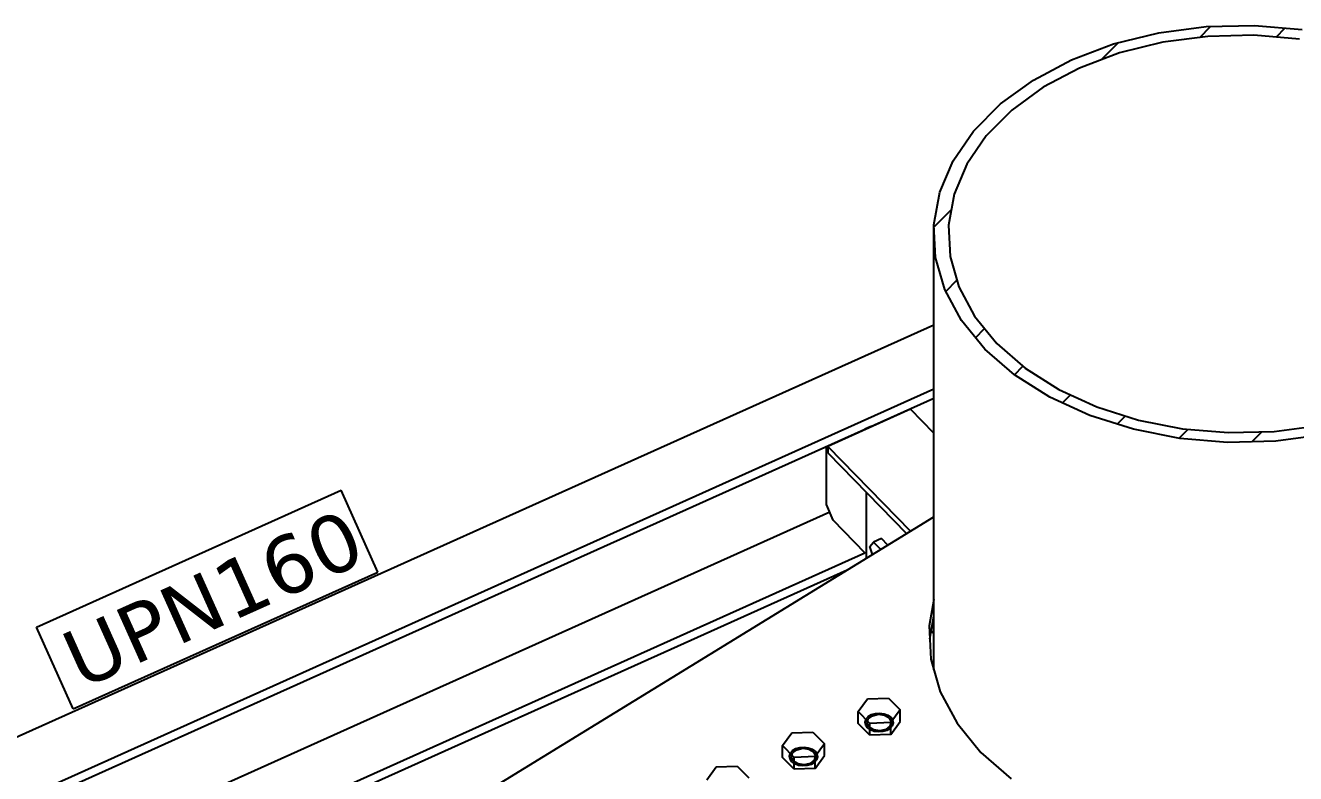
# Model space of a CAD drawing. Header units: millimetres. Extents: x 15962 to 71432, y 9666 to 72266.
# Drawn here: x 45428 to 46477, y 34526 to 35145 of the extents above; entities that cross this region are included whole.
import ezdxf

# ---------------------------------------------------------------- set-up
doc = ezdxf.new("R2010")
doc.units = ezdxf.units.MM
doc.header["$LTSCALE"] = 2
doc.styles.add('Arial Narrow', font='verdana.ttf', dxfattribs={"height": 0.2})

msp = doc.modelspace()

# ---------------------------------------------------------------- hatches: boundary and pattern name
at = {"linetype": 'Continuous'}
h = msp.add_hatch(dxfattribs=at)
h.set_pattern_fill('', scale=14, style=0, pattern_type=0)
h.set_pattern_definition([(45, (46244.936, 34855.84), (-31.431, 31.431), [])])
h.paths.add_polyline_path([(46220.3976, 34877.1598), (46244.9362, 34855.84), (46274.0859, 34837.3885), (46307.129, 34822.2595), (46343.2519, 34810.8255), (46381.5652, 34803.3681), (46421.1253, 34800.0709), (46460.9582, 34801.0151), (46500.0832, 34806.1775), (46537.5367, 34815.4308), (46572.3966, 34828.5474), (46603.8045, 34845.2042), (46630.9871, 34864.9911), (46653.275, 34887.4208), (46670.1194, 34911.941), (46681.1055, 34937.9481), (46685.9629, 34964.8015), (46684.5719, 34991.8401), (46676.9668, 35018.3982), (46663.3348, 35043.8217), (46644.0116, 35067.4846), (46619.4731, 35088.8043), (46590.3234, 35107.2559), (46557.2802, 35122.3849), (46521.1573, 35133.8189), (46482.8441, 35141.2763), (46443.284, 35144.5735), (46403.451, 35143.6293), (46364.3261, 35138.4669), (46326.8726, 35129.2135), (46292.0126, 35116.0969), (46260.6047, 35099.4401), (46233.4222, 35079.6533), (46211.1343, 35057.2236), (46194.2899, 35032.7033), (46183.3038, 35006.6963), (46178.4464, 34979.8428), (46179.8374, 34952.8042), (46187.4425, 34926.2462), (46201.0745, 34900.8227)])
h.paths.add_polyline_path([(46199.0061, 34928.423), (46191.7602, 34953.7263), (46190.435, 34979.4875), (46195.0629, 35005.0723), (46205.53, 35029.8507), (46221.5786, 35053.2125), (46242.8135, 35074.5825), (46268.7118, 35093.4346), (46298.6359, 35109.3044), (46331.8489, 35121.8013), (46367.533, 35130.6175), (46404.8095, 35135.536), (46442.7605, 35136.4356), (46480.4517, 35133.2942), (46516.9548, 35126.1891), (46551.3711, 35115.2953), (46582.8532, 35100.881), (46610.6258, 35083.3012), (46634.005, 35062.9887), (46652.4153, 35040.4437), (46665.4032, 35016.2214), (46672.649, 34990.918), (46673.9743, 34965.1568), (46669.3464, 34939.572), (46658.8793, 34914.7937), (46642.8307, 34891.4319), (46621.5958, 34870.0618), (46595.6975, 34851.2098), (46565.7734, 34835.3399), (46532.5604, 34822.843), (46496.8763, 34814.0268), (46459.5998, 34809.1083), (46421.6487, 34808.2087), (46383.9576, 34811.3502), (46347.4544, 34818.4552), (46313.0381, 34829.349), (46281.5561, 34843.7633), (46253.7835, 34861.3431), (46230.4043, 34881.6556), (46211.994, 34904.2006)])

# ---------------------------------------------------------------- linework, layer by layer
at = {"color": 2, "linetype": 'Continuous'}
for p, q in [((46364.3261, 35138.4669), (46403.451, 35143.6293)), ((46403.451, 35143.6293), (46443.284, 35144.5735)), ((46443.284, 35144.5735), (46482.8441, 35141.2763)), ((46326.8726, 35129.2135), (46364.3261, 35138.4669)), ((46367.533, 35130.6175), (46331.8489, 35121.8013)), ((46404.8095, 35135.536), (46367.533, 35130.6175)), ((46442.7605, 35136.4356), (46404.8095, 35135.536)), ((46480.4517, 35133.2942), (46442.7605, 35136.4356)), ((46292.0126, 35116.0969), (46326.8726, 35129.2135)), ((46331.8489, 35121.8013), (46298.6359, 35109.3044)), ((46260.6047, 35099.4401), (46292.0126, 35116.0969)), ((46298.6359, 35109.3044), (46268.7118, 35093.4346)), ((46233.4222, 35079.6533), (46260.6047, 35099.4401)), ((46268.7118, 35093.4346), (46242.8135, 35074.5825)), ((46211.1343, 35057.2236), (46233.4222, 35079.6533)), ((46242.8135, 35074.5825), (46221.5786, 35053.2125)), ((46194.2899, 35032.7033), (46211.1343, 35057.2236)), ((46221.5786, 35053.2125), (46205.53, 35029.8507)), ((46183.3038, 35006.6963), (46194.2899, 35032.7033)), ((46205.53, 35029.8507), (46195.0629, 35005.0723)), ((46178.4464, 34979.8428), (46183.3038, 35006.6963)), ((46195.0629, 35005.0723), (46190.435, 34979.4875)), ((46178.4464, 34612.0513), (46178.4464, 34979.8428)), ((46179.8374, 34952.8042), (46178.4464, 34979.8428)), ((46190.435, 34979.4875), (46191.7602, 34953.7263)), ((46187.4425, 34926.2462), (46179.8374, 34952.8042)), ((46191.7602, 34953.7263), (46199.0061, 34928.423)), ((46201.0745, 34900.8227), (46187.4425, 34926.2462)), ((46199.0061, 34928.423), (46211.994, 34904.2006)), ((46220.3976, 34877.1598), (46201.0745, 34900.8227)), ((46211.994, 34904.2006), (46230.4043, 34881.6556)), ((44771.0582, 34264.8967), (46178.4464, 34897.2199)), ((46230.4043, 34881.6556), (46253.7835, 34861.3431)), ((46244.9362, 34855.84), (46220.3976, 34877.1598)), ((46253.7835, 34861.3431), (46281.5561, 34843.7633)), ((46274.0859, 34837.3885), (46244.9362, 34855.84)), ((44806.9341, 34228.104), (46178.4464, 34844.3085)), ((44806.9341, 34220.3936), (46178.4464, 34836.5981)), ((46307.129, 34822.2595), (46274.0859, 34837.3885)), ((46281.5561, 34843.7633), (46313.0381, 34829.349)), ((46159.0205, 34827.4404), (46090.6418, 34796.7187)), ((46178.4464, 34807.5181), (46159.0205, 34827.4404)), ((46313.0381, 34829.349), (46347.4544, 34818.4552)), ((46343.2519, 34810.8255), (46307.129, 34822.2595)), ((46347.4544, 34818.4552), (46383.9576, 34811.3502)), ((46126.3998, 34813.2142), (46121.3965, 34810.9663)), ((46121.5694, 34810.6141), (46121.3965, 34810.9663)), ((46126.5727, 34812.862), (46126.3998, 34813.2142)), ((46381.5652, 34803.3681), (46343.2519, 34810.8255)), ((46383.9576, 34811.3502), (46421.6487, 34808.2087)), ((46421.6487, 34808.2087), (46459.5998, 34809.1083)), ((46459.5998, 34809.1083), (46496.8763, 34814.0268)), ((46500.0832, 34806.1775), (46460.9582, 34801.0151)), ((46089.6601, 34748.7861), (46089.6601, 34796.7075)), ((46090.6418, 34796.7187), (46090.6418, 34791.2847)), ((46090.6418, 34796.7187), (46158.9687, 34726.6457)), ((46421.1253, 34800.0709), (46381.5652, 34803.3681)), ((46460.9582, 34801.0151), (46421.1253, 34800.0709)), ((46090.6418, 34791.2847), (46155.6534, 34724.6117)), ((46122.7465, 34704.4233), (46122.7465, 34758.3597)), ((44775.1977, 34150.8702), (46092.2778, 34742.6189)), ((46095.1795, 34735.7824), (46089.6601, 34748.7861)), ((45509.8649, 34328.4198), (46178.4464, 34738.5952)), ((46121.6725, 34708.6124), (46095.1795, 34735.7824)), ((44806.9341, 34118.3228), (46121.3965, 34708.8954)), ((46122.7465, 34708.6422), (46121.6725, 34708.6124)), ((44806.9341, 34110.6124), (46106.7203, 34694.5912)), ((46178.4464, 34670.3397), (46174.492, 34648.4783)), ((46174.492, 34648.4783), (46175.9104, 34620.9074)), ((46175.0508, 34637.6156), (46178.4464, 34656.3876)), ((46178.4464, 34641.9619), (46176.2453, 34644.2192)), ((46175.9104, 34620.9074), (46183.6652, 34593.8266)), ((46183.6652, 34593.8266), (46197.5655, 34567.9026)), ((46197.5655, 34567.9026), (46217.269, 34543.7739)), ((46217.269, 34543.7739), (46242.2906, 34522.0345))]:
    msp.add_line(p, q, dxfattribs=at)
at = {"color": 7, "linetype": 'Continuous'}
for p, q in [((46135.0568, 34720.6798), (46128.4524, 34717.7126)), ((46140.3673, 34715.2336), (46135.0568, 34720.6798)), ((46125.5844, 34714.0449), (46128.4524, 34717.7126)), ((46127.5828, 34707.3904), (46125.5844, 34714.0449)), ((46128.4524, 34717.7126), (46134.1883, 34711.8301)), ((46134.1883, 34711.8301), (46136.5465, 34712.8896)), ((46134.1883, 34711.8301), (46134.2865, 34711.5031)), ((46115.8504, 34577.5371), (46123.5788, 34588.059)), ((46123.5788, 34588.059), (46140.867, 34588.7767)), ((46140.867, 34588.7767), (46150.4268, 34578.9726)), ((46115.8504, 34567.844), (46115.8504, 34577.5371)), ((46125.4102, 34567.7329), (46115.8504, 34577.5371)), ((46124.1386, 34573.4213), (46126.7913, 34575.0713)), ((46124.1893, 34571.5906), (46127.6192, 34574.2222)), ((46126.7913, 34575.0713), (46130.0654, 34576.0841)), ((46127.6192, 34574.2222), (46132.5281, 34575.3371)), ((46130.0654, 34576.0841), (46133.6402, 34576.3606)), ((46132.5281, 34575.3371), (46137.6006, 34574.6366)), ((46133.6402, 34576.3606), (46137.166, 34575.8736)), ((46137.166, 34575.8736), (46140.2975, 34574.671)), ((46137.6006, 34574.6366), (46141.4775, 34572.3083)), ((46140.2975, 34574.671), (46142.7283, 34572.8703)), ((46150.4268, 34578.9726), (46142.6984, 34568.4507)), ((46150.4268, 34569.2795), (46150.4268, 34578.9726)), ((46125.4102, 34558.0399), (46115.8504, 34567.844)), ((46121.6496, 34568.9023), (46122.3669, 34571.2956)), ((46122.0569, 34566.4757), (46121.6496, 34568.9023)), ((46123.5489, 34564.2533), (46122.0569, 34566.4757)), ((46122.3669, 34571.2956), (46124.1386, 34573.4213)), ((46123.1573, 34568.1474), (46124.1893, 34571.5906)), ((46124.7998, 34564.8152), (46123.1573, 34568.1474)), ((46125.9797, 34562.4526), (46123.5489, 34564.2533)), ((46128.6766, 34562.487), (46124.7998, 34564.8152)), ((46142.6984, 34568.4507), (46125.4102, 34567.7329)), ((46125.4102, 34558.0399), (46125.4102, 34567.7329)), ((46142.088, 34565.533), (46138.658, 34562.9014)), ((46142.1386, 34563.7023), (46139.4859, 34562.0523)), ((46141.4775, 34572.3083), (46143.12, 34568.9762)), ((46143.12, 34568.9762), (46142.088, 34565.533)), ((46143.9103, 34565.828), (46142.1386, 34563.7023)), ((46142.6984, 34558.7576), (46150.4268, 34569.2795)), ((46142.6984, 34558.7576), (46142.6984, 34568.4507)), ((46142.7283, 34572.8703), (46144.2204, 34570.6479)), ((46144.6277, 34568.2213), (46143.9103, 34565.828)), ((46144.2204, 34570.6479), (46144.6277, 34568.2213)), ((46053.309, 34549.4379), (46061.0373, 34559.9598)), ((46061.0373, 34559.9598), (46078.3256, 34560.6776)), ((46078.3256, 34560.6776), (46087.8854, 34550.8735)), ((46142.6984, 34558.7576), (46125.4102, 34558.0399)), ((46129.1112, 34561.2499), (46125.9797, 34562.4526)), ((46133.7491, 34561.7864), (46128.6766, 34562.487)), ((46132.637, 34560.763), (46129.1112, 34561.2499)), ((46136.2119, 34561.0395), (46132.637, 34560.763)), ((46138.658, 34562.9014), (46133.7491, 34561.7864)), ((46139.4859, 34562.0523), (46136.2119, 34561.0395)), ((46053.309, 34539.7449), (46053.309, 34549.4379)), ((46062.8688, 34539.6338), (46053.309, 34549.4379)), ((46059.1081, 34540.8031), (46059.8254, 34543.1964)), ((46059.8254, 34543.1964), (46061.5972, 34545.3221)), ((46060.6158, 34540.0482), (46061.6478, 34543.4914)), ((46061.5972, 34545.3221), (46064.2499, 34546.9721)), ((46061.6478, 34543.4914), (46065.0778, 34546.1231)), ((46064.2499, 34546.9721), (46067.5239, 34547.9849)), ((46065.0778, 34546.1231), (46069.9867, 34547.238)), ((46067.5239, 34547.9849), (46071.0988, 34548.2614)), ((46069.9867, 34547.238), (46075.0592, 34546.5375)), ((46071.0988, 34548.2614), (46074.6246, 34547.7745)), ((46074.6246, 34547.7745), (46077.7561, 34546.5718)), ((46075.0592, 34546.5375), (46078.936, 34544.2092)), ((46077.7561, 34546.5718), (46080.1869, 34544.7712)), ((46078.936, 34544.2092), (46080.5785, 34540.877)), ((46087.8854, 34550.8735), (46080.157, 34540.3516)), ((46080.1869, 34544.7712), (46081.6789, 34542.5488)), ((46081.6789, 34542.5488), (46082.0862, 34540.1221)), ((46087.8854, 34541.1804), (46087.8854, 34550.8735)), ((45990.7675, 34521.3388), (45998.4959, 34531.8607)), ((45998.4959, 34531.8607), (46015.7841, 34532.5785)), ((46015.7841, 34532.5785), (46025.3439, 34522.7743)), ((46062.8688, 34529.9407), (46053.309, 34539.7449)), ((46059.5154, 34538.3765), (46059.1081, 34540.8031)), ((46061.0075, 34536.1541), (46059.5154, 34538.3765)), ((46062.2583, 34536.7161), (46060.6158, 34540.0482)), ((46063.4383, 34534.3534), (46061.0075, 34536.1541)), ((46066.1352, 34534.3878), (46062.2583, 34536.7161)), ((46080.157, 34540.3516), (46062.8688, 34539.6338)), ((46062.8688, 34529.9407), (46062.8688, 34539.6338)), ((46066.5698, 34533.1508), (46063.4383, 34534.3534)), ((46071.2077, 34533.6873), (46066.1352, 34534.3878)), ((46070.0956, 34532.6639), (46066.5698, 34533.1508)), ((46073.6704, 34532.9403), (46070.0956, 34532.6639)), ((46076.1165, 34534.8022), (46071.2077, 34533.6873)), ((46076.9445, 34533.9532), (46073.6704, 34532.9403)), ((46079.5465, 34537.4339), (46076.1165, 34534.8022)), ((46079.5972, 34535.6032), (46076.9445, 34533.9532)), ((46080.5785, 34540.877), (46079.5465, 34537.4339)), ((46081.3689, 34537.7289), (46079.5972, 34535.6032)), ((46080.157, 34530.6585), (46087.8854, 34541.1804)), ((46080.157, 34530.6585), (46080.157, 34540.3516)), ((46082.0862, 34540.1221), (46081.3689, 34537.7289)), ((46080.157, 34530.6585), (46062.8688, 34529.9407))]:
    msp.add_line(p, q, dxfattribs=at)

# ---------------------------------------------------------------- next in the draw order: wipeouts: each hides what was drawn before it
at = {"color": 0}
msp.add_wipeout([(45702.9659, 34698.9506), (45682.4729, 34744.5581), (45452.6987, 34641.3127), (45473.1917, 34595.7053)], dxfattribs=at)

# ---------------------------------------------------------------- next in the draw order: wipeouts: each hides what was drawn before it
msp.add_wipeout([(45702.9659, 34698.9506), (45682.4729, 34744.5581), (45452.6987, 34641.3127), (45473.1917, 34595.7053)], dxfattribs=at)

# ---------------------------------------------------------------- next in the draw order: linework, layer by layer
at = {"color": 7, "linetype": 'Continuous'}
for p, q in [((45436.8366, 34647.3416), (45688.5067, 34760.414)), ((45718.8337, 34692.9138), (45688.5067, 34760.414)), ((45467.1636, 34579.8414), (45718.8337, 34692.9138)), ((45467.1636, 34579.8414), (45436.8366, 34647.3416))]:
    msp.add_line(p, q, dxfattribs=at)

# ---------------------------------------------------------------- next in the draw order: texts
at = {"color": 4, "style": 'Arial Narrow'}
msp.add_text('UPN160', height=47.75391, rotation=24.1960077, dxfattribs=at).set_placement((45473.1917, 34595.7053))

doc.saveas('drawing.dxf')
